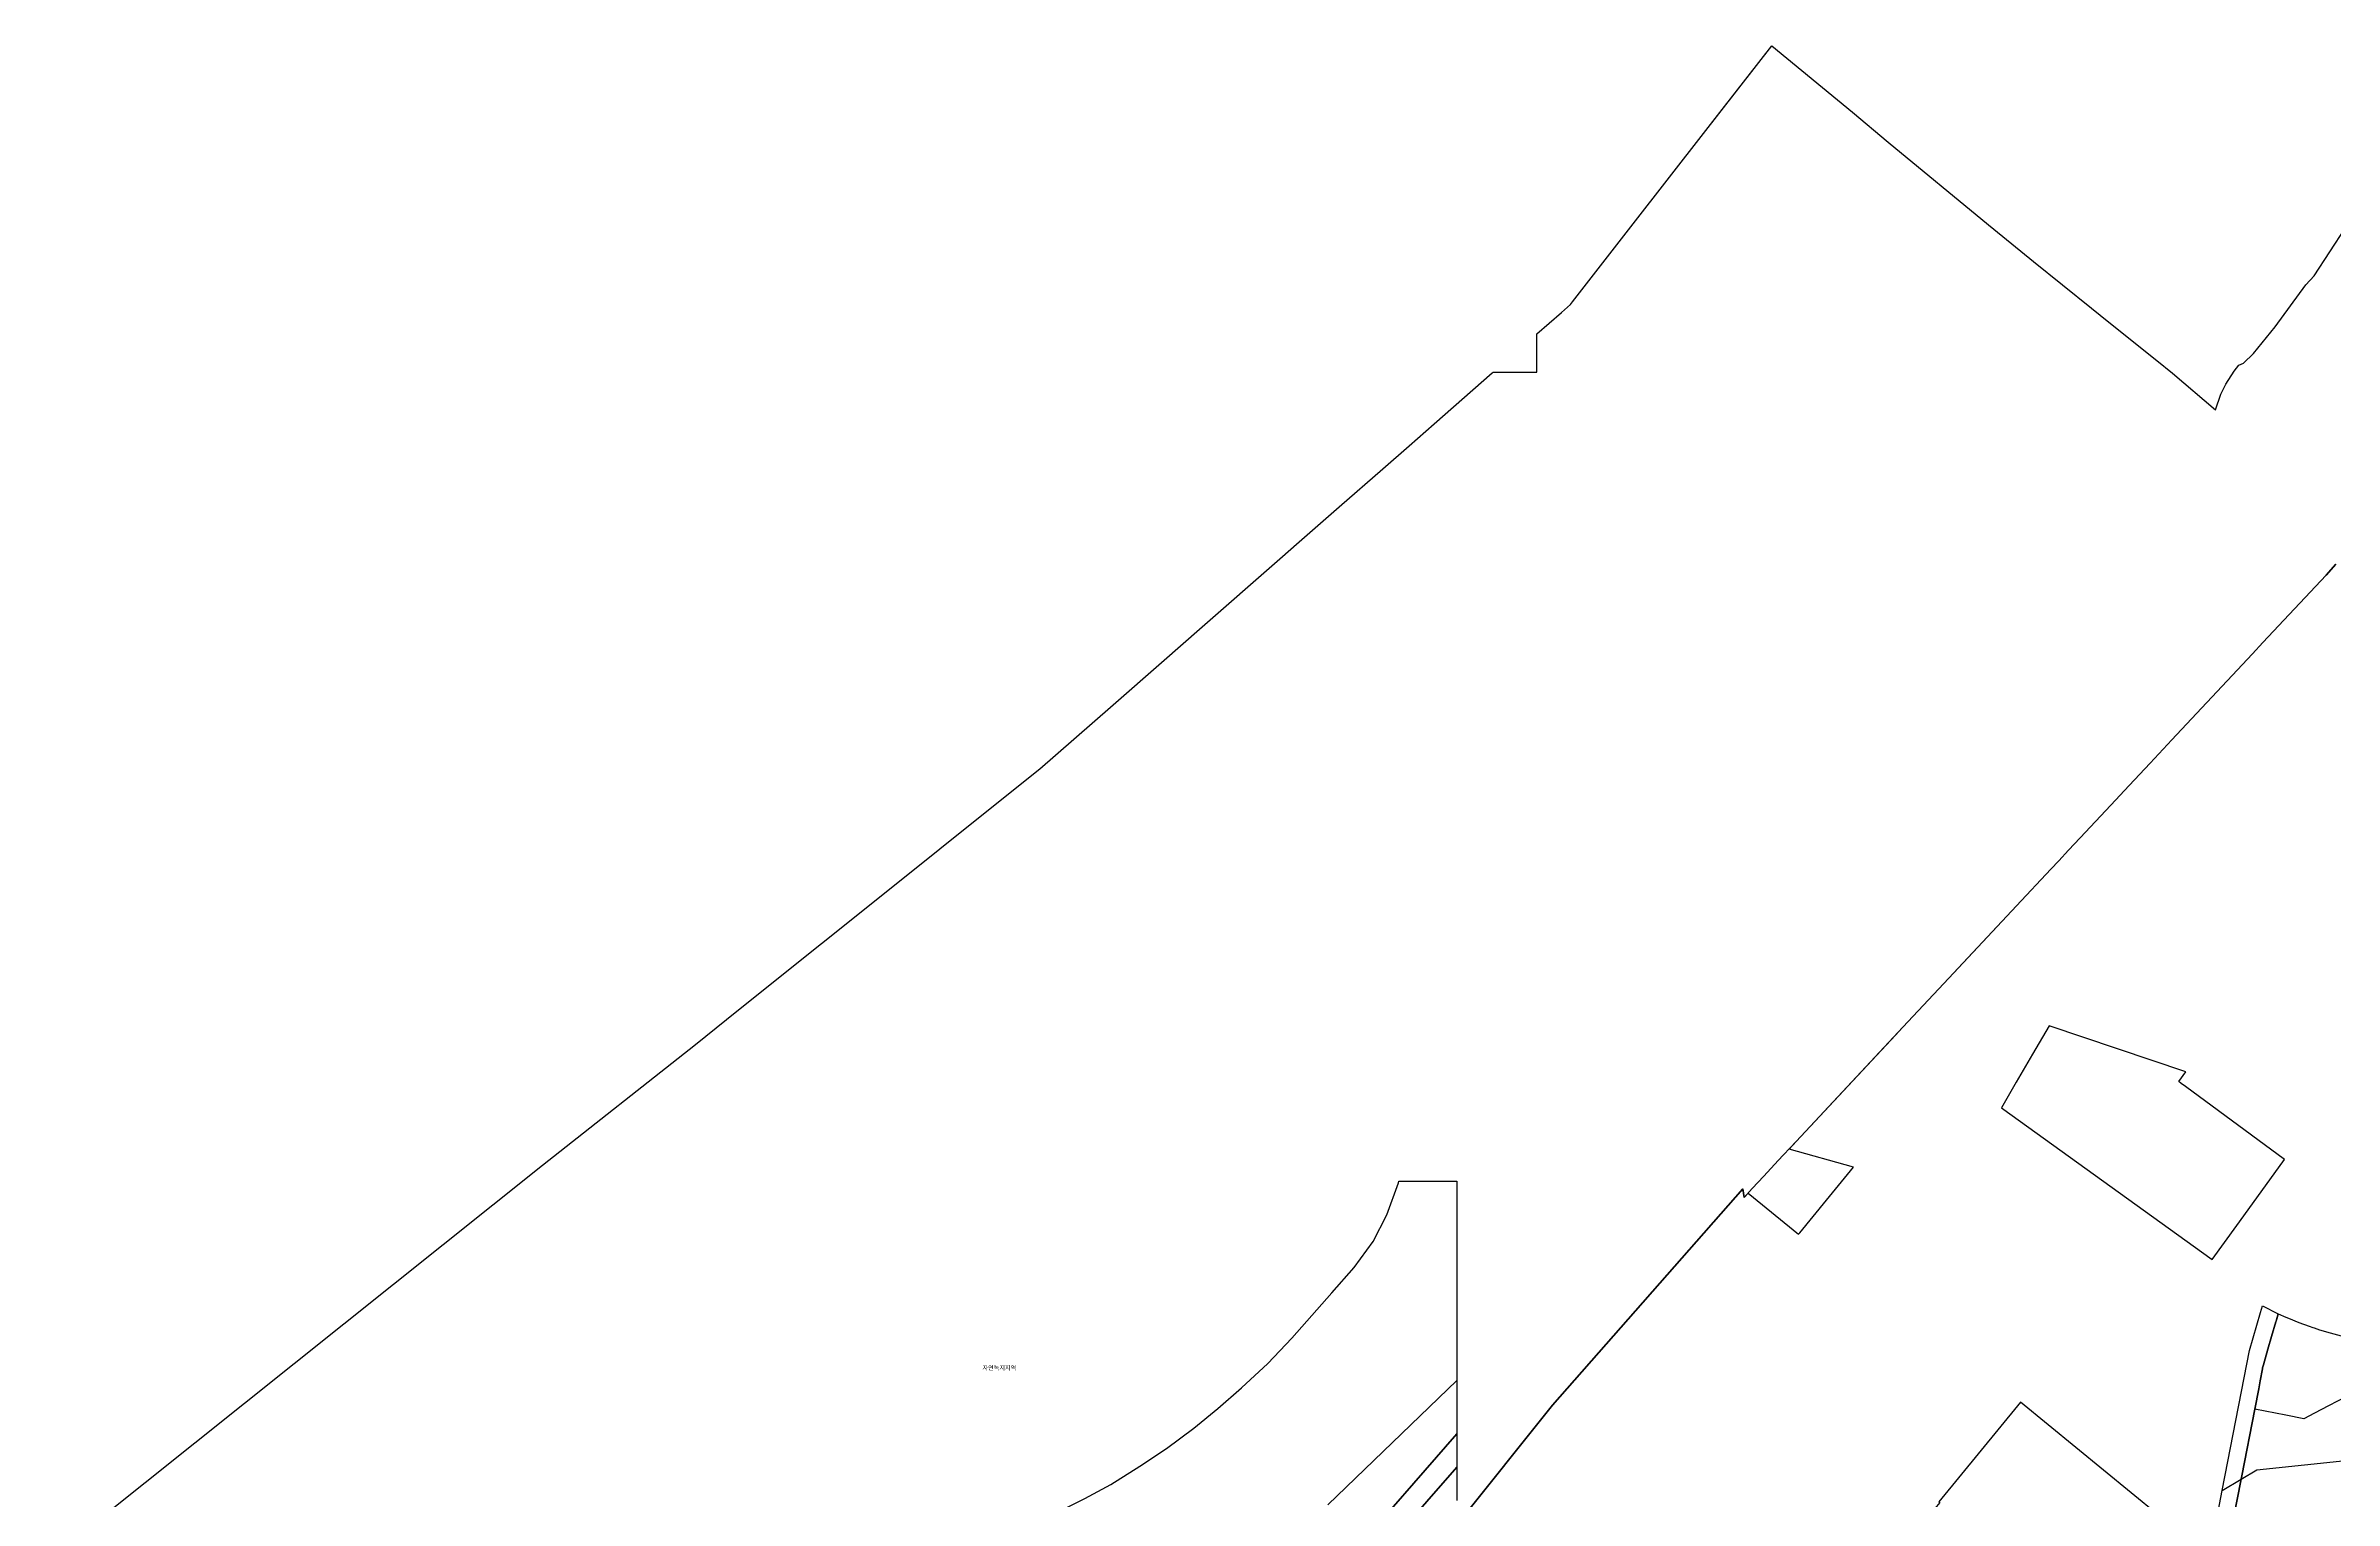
# Model space of a CAD drawing. Header units: metres. Extents: x 198218 to 208474, y 536547 to 547345.
# Drawn here: x 199178 to 201273, y 546013 to 547345 of the extents above; entities that cross this region are included whole.
import ezdxf
from ezdxf.enums import TextEntityAlignment as Align

# ---------------------------------------------------------------- set-up
doc = ezdxf.new("R2010")
doc.units = ezdxf.units.M
for name, color, linetype in [('PARCEL_BONBUN', 7, 'Continuous'), ('PARCEL_BUBUN', 8, 'Continuous'), ('ZONING', 5, 'Continuous'), ('ZONING_LABEL', 6, 'Continuous')]:
    doc.layers.add(name, color=color, linetype=linetype)

msp = doc.modelspace()

# ---------------------------------------------------------------- linework, layer by layer
at = {"layer": 'PARCEL_BONBUN'}
for points in [[(200101.2, 546000.9), (200129.3, 546014.8), (200153.1, 546027.8), (200179.5, 546044.4), (200204.1, 546060.7), (200229, 546079.2), (200251.1, 546097.1), (200272.8, 546116.2), (200296.9, 546138.5), (200318.7, 546161.6), (200355.5, 546203.1), (200375.8, 546226.4), (200393.1, 546250.1), (200405.7, 546274.5), (200416.5, 546303.8), (200416.7, 546305.3), (200469.7, 546305.3), (200469.7, 546155.3), (200469.7, 546122.8), (200469.7, 546073.9), (200372.5, 545962.3)], [(201164.5, 545991.6), (201170.4, 546022.3), (201175.6, 546048.6), (201195.4, 546150.3), (201205.5, 546185.1), (201207.3, 546191.3), (201221.8, 546184), (201220.5, 546179.4), (201219.7, 546176.7), (201215.7, 546163), (201212.4, 546151.5), (201208.3, 546137.3), (201207.4, 546134.4), (201207.3, 546133.4), (201205.3, 546122.5), (201203.9, 546115.1), (201200.3, 546096.7), (201188.4, 546035.7), (201187.8, 546032.5), (201177.5, 545979.6)], [(201177.5, 545979.6), (201187.8, 546032.5), (201188.4, 546035.7), (201200.3, 546096.7), (201203.9, 546115.1), (201205.3, 546122.5), (201207.3, 546133.4), (201207.4, 546134.4), (201208.3, 546137.3), (201212.4, 546151.5), (201215.7, 546163), (201219.7, 546176.7), (201219.9, 546177.2), (201221.8, 546184), (201228.8, 546180.9), (201231.1, 546179.9), (201240.5, 546176.1), (201250.1, 546172.6), (201253.5, 546171.4), (201254.8, 546171), (201259.7, 546169.4), (201269.4, 546166.5), (201279.3, 546163.9)], [(200372.5, 545962.3), (200469.7, 546073.9), (200469.7, 546043.5), (200469.7, 546043.5), (200387.5, 545949.2)], [(200387.5, 545949.2), (200469.7, 546043.5), (200469.7, 546013)]]:
    msp.add_lwpolyline(points, dxfattribs=at)
at = {"layer": 'PARCEL_BUBUN'}
for points in [[(200351.7, 546008.9), (200469.7, 546122.8), (200469.7, 546122.8), (200469.7, 546073.9), (200372.5, 545962.3)], [(200372.5, 545962.3), (200469.7, 546073.9), (200469.7, 546043.5), (200469.7, 546043.5), (200387.5, 545949.2)], [(200387.5, 545949.2), (200469.7, 546043.5), (200469.7, 546013)]]:
    msp.add_lwpolyline(points, dxfattribs=at)
msp.add_lwpolyline([(201006.6, 545501.1), (201012.7, 545508.6), (201052.6, 545557.4), (201057.6, 545563.6), (201113.9, 545632.5), (201116.6, 545635.9), (201148, 545674.4), (201182.4, 545726.5), (201182.1, 545730.4), (201183.8, 545732.9), (201176.4, 545802.9), (201165.7, 545938), (201162.6, 545977.2), (201162.8, 545983.2), (201164.5, 545991.6), (201170.4, 546022.3), (201187.8, 546032.5), (201177.5, 545979.6), (201195.7, 545748.5), (201197.7, 545722.6), (201177.8, 545692.4), (201165.9, 545674.2), (201012.8, 545486.5), (201006.6, 545501.1)], close=True, dxfattribs=at)
at = {"layer": 'ZONING'}
for points in [[(199178, 545957), (199632.8, 546320), (199772.7, 546430.6), (199810.6, 546460.9), (199888.1, 546522.9), (199964, 546583.7), (200028.7, 546635.7), (200087.9, 546683), (200152.6, 546739.2), (200201.8, 546782.2), (200234.2, 546810.7), (200307.7, 546875.1), (200325.6, 546890.7), (200362.1, 546922.6), (200401.9, 546957.5), (200426.1, 546978.6), (200448.9, 546998.7), (200502.2, 547045.3), (200503, 547046), (200543, 547045.9), (200543, 547081.1), (200565.5, 547100.7), (200573.8, 547108), (200575.6, 547110.4), (200631.2, 547181.9), (200695.6, 547264.5), (200712.8, 547286.6), (200758.3, 547344.9), (200831.9, 547284), (200864.8, 547256.7), (200956.5, 547180.8), (200969.5, 547170.1), (200997.7, 547147.4), (201050.8, 547104.7), (201066.7, 547091.9), (201110.5, 547056.7), (201124.9, 547045.1), (201164.4, 547011.4), (201169.1, 547026), (201173.9, 547035.1), (201181.4, 547046.9), (201185.8, 547052.3), (201190.1, 547054.2), (201199, 547063), (201219.1, 547087.6), (201247.1, 547126), (201254.7, 547134.2), (201283.4, 547178.3)], [(199178, 545957), (199632.8, 546320), (199772.7, 546430.6), (199810.6, 546460.9), (199888.1, 546522.9), (199964, 546583.7), (200028.7, 546635.7), (200087.9, 546683), (200152.6, 546739.2), (200201.8, 546782.2), (200234.2, 546810.7), (200307.7, 546875.1), (200325.6, 546890.7), (200362.1, 546922.6), (200401.9, 546957.5), (200426.1, 546978.6), (200448.9, 546998.7), (200502.2, 547045.3), (200503, 547046), (200543, 547045.9), (200543, 547081.1), (200565.5, 547100.7), (200573.8, 547108), (200575.6, 547110.4), (200631.2, 547181.9), (200695.6, 547264.5), (200758.3, 547344.9), (200831.9, 547284), (200864.8, 547256.7), (200956.5, 547180.8), (200969.5, 547170.1), (200997.7, 547147.4), (201050.8, 547104.7), (201066.7, 547091.9), (201110.5, 547056.7), (201124.9, 547045.1), (201164.4, 547011.4), (201169.1, 547026), (201173.9, 547035.1), (201181.4, 547046.9), (201185.8, 547052.3), (201190.1, 547054.2), (201199, 547063), (201219.1, 547087.6), (201247.1, 547126), (201254.7, 547134.2), (201283.4, 547178.3)], [(200469.7, 545990.7), (200557.4, 546100.4), (200731.7, 546298.3), (200732.7, 546290.4), (200736.4, 546294.5), (200782.7, 546256.7), (200783.9, 546258.2), (200796, 546273), (200808.3, 546288.1), (200830.2, 546314.9), (200832.9, 546318.2), (200773.9, 546334.8), (200780.4, 546341.7), (200878.1, 546446.2), (200920.3, 546491.3), (200982.2, 546557.4), (201013.6, 546591), (201020.8, 546598.7), (201029.7, 546608.3), (201040.4, 546619.7), (201068.4, 546649.6), (201085.2, 546667.5), (201104.4, 546688.1), (201124.3, 546709.4), (201133.1, 546718.8), (201198.1, 546788.2), (201207.7, 546798.5), (201265.5, 546860.3), (201274.6, 546870.1)], [(201274.6, 546870.1), (201265.5, 546860.3), (201207.7, 546798.5), (201198.1, 546788.2), (201133.1, 546718.8), (201124.3, 546709.4), (201104.4, 546688.1), (201085.2, 546667.5), (201068.4, 546649.6), (201040.4, 546619.7), (201029.7, 546608.3), (201020.8, 546598.7), (201013.6, 546591), (200982.2, 546557.4), (200937.7, 546509.9), (200928.8, 546500.4), (200920.3, 546491.3), (200878.1, 546446.2), (200871.4, 546439), (200780.4, 546341.7), (200769, 546329.5), (200764.1, 546324.2), (200750.8, 546310), (200740.2, 546298.7), (200732.7, 546290.4), (200731.7, 546298.3), (200557.4, 546100.4), (200469.7, 545990.7)], [(201284.3, 546108.2), (201267.9, 546099.8), (201255, 546093), (201245.1, 546087.7), (201228.7, 546091), (201200.3, 546096.7), (201188.4, 546035.7), (201187.8, 546032.5), (201202.2, 546041), (201289.6, 546050.1)]]:
    msp.add_lwpolyline(points, dxfattribs=at)
for points in [[(201012, 546447.7), (201002.9, 546432), (200996.8, 546421.7), (200981.9, 546396), (200968.3, 546372.6), (201161.2, 546233.5), (201183.8, 546264.7), (201218.1, 546312), (201227.6, 546325.1), (201136.8, 546392.1), (201133, 546394.9), (201130.7, 546396.6), (201137.1, 546405.4), (201012, 546447.7)], [(200985.7, 546103.1), (200911.2, 546011.9), (200912, 546011.3), (200901.3, 545998.3), (200897.4, 545996.3), (200905.1, 545972.2), (200858.4, 545914.8), (200907.1, 545875), (200931.2, 545889.6), (200998.9, 545930.6), (201081.5, 545980.6), (201112.6, 545999.3), (200985.7, 546103.1)]]:
    msp.add_lwpolyline(points, close=True, dxfattribs=at)

# ---------------------------------------------------------------- texts
at = {"layer": 'ZONING_LABEL'}
msp.add_text('자연녹지지역', height=4, dxfattribs=at).set_placement((200051, 546134.4), align=Align.MIDDLE_CENTER)

doc.saveas('drawing.dxf')
